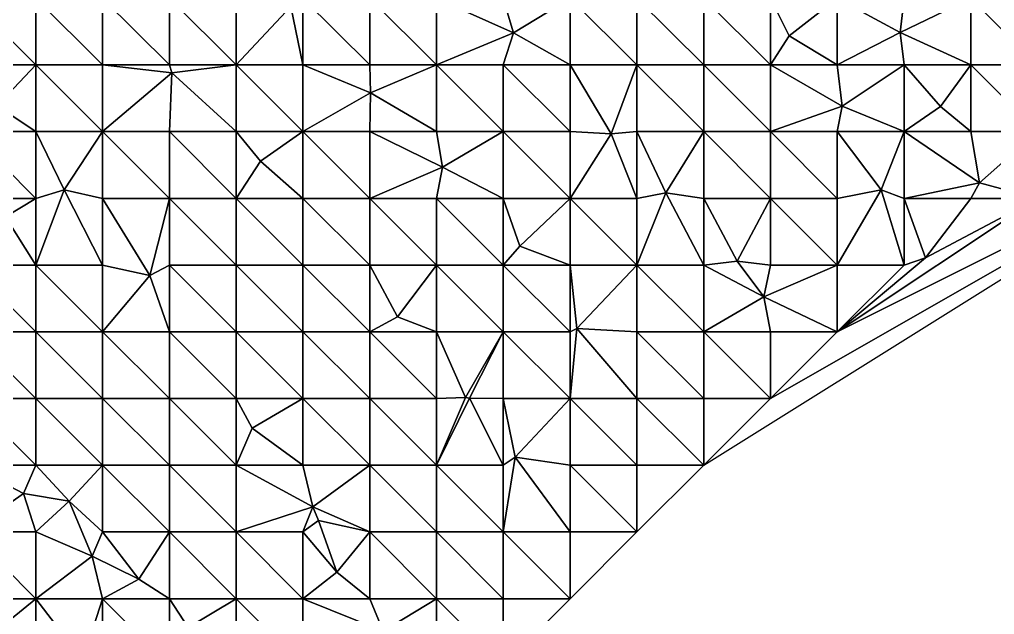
# Model space of a CAD drawing. Header units: metres. Extents: x 437165 to 437677, y 9614568 to 9615020.
# Drawn here: x 437452.9 to 437598.9, y 9614725.6 to 9614814.8 of the extents above; entities that cross this region are included whole.
import ezdxf

# ---------------------------------------------------------------- set-up
doc = ezdxf.new("R2010")
doc.units = ezdxf.units.M
doc.layers.add('Superfície', color=151, linetype='Continuous')

msp = doc.modelspace()

# ---------------------------------------------------------------- linework, layer by layer
at = {"layer": 'Superfície', "color": 90, "linetype": 'Continuous', "lineweight": -3}
for points in [[(437445.315, 9614808.014, 121.568), (437455.315, 9614808.014, 121.975), (437445.315, 9614818.014, 120.324)], [(437455.315, 9614808.014, 121.975), (437455.315, 9614818.014, 120.739), (437445.315, 9614818.014, 120.324)], [(437455.315, 9614808.014, 121.975), (437465.315, 9614808.014, 122.318), (437455.315, 9614818.014, 120.739)], [(437465.315, 9614808.014, 122.318), (437465.315, 9614818.014, 121.101), (437455.315, 9614818.014, 120.739)], [(437465.315, 9614808.014, 122.318), (437475.315, 9614808.014, 122.629), (437465.315, 9614818.014, 121.101)], [(437475.315, 9614808.014, 122.629), (437475.315, 9614818.014, 121.461), (437465.315, 9614818.014, 121.101)], [(437475.315, 9614808.014, 122.629), (437485.315, 9614808.014, 123.096), (437475.315, 9614818.014, 121.461)], [(437485.315, 9614808.014, 123.096), (437485.315, 9614818.014, 121.84), (437475.315, 9614818.014, 121.461)], [(437485.315, 9614808.014, 123.096), (437493.496, 9614816.763, 122.304), (437485.315, 9614818.014, 121.84)], [(437495.315, 9614808.014, 123.484), (437495.315, 9614818.014, 122.224), (437493.496, 9614816.763, 122.304)], [(437495.315, 9614808.014, 123.484), (437505.315, 9614808.014, 123.785), (437495.315, 9614818.014, 122.224)], [(437505.315, 9614808.014, 123.785), (437505.315, 9614818.014, 122.577), (437495.315, 9614818.014, 122.224)], [(437505.315, 9614808.014, 123.785), (437515.315, 9614808.014, 124.177), (437505.315, 9614818.014, 122.577)], [(437515.315, 9614808.014, 124.177), (437515.315, 9614818.014, 122.981), (437505.315, 9614818.014, 122.577)], [(437515.315, 9614808.014, 124.177), (437526.816, 9614812.801, 124.175), (437515.315, 9614818.014, 122.981)], [(437515.315, 9614818.014, 122.981), (437526.816, 9614812.801, 124.175), (437525.315, 9614818.014, 123.406)], [(437525.315, 9614818.014, 123.406), (437526.816, 9614812.801, 124.175), (437535.315, 9614818.014, 123.601)], [(437535.315, 9614808.014, 124.782), (437535.315, 9614818.014, 123.601), (437526.816, 9614812.801, 124.175)], [(437535.315, 9614808.014, 124.782), (437545.315, 9614808.014, 124.821), (437535.315, 9614818.014, 123.601)], [(437545.315, 9614808.014, 124.821), (437545.315, 9614818.014, 123.677), (437535.315, 9614818.014, 123.601)], [(437545.315, 9614808.014, 124.821), (437555.315, 9614808.014, 124.824), (437545.315, 9614818.014, 123.677)], [(437555.315, 9614808.014, 124.824), (437555.315, 9614818.014, 123.667), (437545.315, 9614818.014, 123.677)], [(437555.315, 9614808.014, 124.824), (437565.315, 9614808.014, 124.748), (437555.315, 9614818.014, 123.667)], [(437565.315, 9614808.014, 124.748), (437565.315, 9614818.014, 123.575), (437555.315, 9614818.014, 123.667)], [(437565.315, 9614808.014, 124.748), (437568.111, 9614812.382, 124.117), (437565.315, 9614818.014, 123.575)], [(437575.315, 9614808.014, 124.728), (437575.315, 9614818.014, 123.502), (437568.111, 9614812.382, 124.117)], [(437575.315, 9614808.014, 124.728), (437584.718, 9614812.861, 124.106), (437575.315, 9614818.014, 123.502)], [(437595.315, 9614808.014, 125.21), (437595.315, 9614818.014, 123.93), (437584.718, 9614812.861, 124.106)], [(437595.315, 9614808.014, 125.21), (437605.315, 9614808.014, 125.439), (437595.315, 9614818.014, 123.93)], [(437605.315, 9614808.014, 125.439), (437605.315, 9614818.014, 124.174), (437595.315, 9614818.014, 123.93)], [(437485.315, 9614808.014, 123.096), (437495.315, 9614808.014, 123.484), (437493.496, 9614816.763, 122.304)], [(437565.315, 9614808.014, 124.748), (437575.315, 9614808.014, 124.728), (437568.111, 9614812.382, 124.117)], [(437575.315, 9614808.014, 124.728), (437585.315, 9614808.014, 124.875), (437584.718, 9614812.861, 124.106)], [(437585.315, 9614808.014, 124.875), (437595.315, 9614808.014, 125.21), (437584.718, 9614812.861, 124.106)], [(437445.315, 9614808.014, 121.568), (437449.456, 9614801.889, 122.539), (437455.315, 9614808.014, 121.975)], [(437455.315, 9614798.014, 123.264), (437455.315, 9614808.014, 121.975), (437449.456, 9614801.889, 122.539)], [(437455.315, 9614798.014, 123.264), (437465.315, 9614798.014, 123.606), (437455.315, 9614808.014, 121.975)], [(437465.315, 9614798.014, 123.606), (437465.315, 9614808.014, 122.318), (437455.315, 9614808.014, 121.975)], [(437465.315, 9614798.014, 123.606), (437475.687, 9614806.82, 122.781), (437465.315, 9614808.014, 122.318)], [(437465.315, 9614808.014, 122.318), (437475.687, 9614806.82, 122.781), (437475.315, 9614808.014, 122.629)], [(437475.315, 9614808.014, 122.629), (437475.687, 9614806.82, 122.781), (437485.315, 9614808.014, 123.096)], [(437485.315, 9614798.014, 124.48), (437485.315, 9614808.014, 123.096), (437475.687, 9614806.82, 122.781)], [(437485.315, 9614798.014, 124.48), (437495.315, 9614798.014, 124.987), (437485.315, 9614808.014, 123.096)], [(437495.315, 9614798.014, 124.987), (437495.315, 9614808.014, 123.484), (437485.315, 9614808.014, 123.096)], [(437495.315, 9614798.014, 124.987), (437505.403, 9614803.812, 124.29), (437495.315, 9614808.014, 123.484)], [(437495.315, 9614808.014, 123.484), (437505.403, 9614803.812, 124.29), (437505.315, 9614808.014, 123.785)], [(437505.315, 9614808.014, 123.785), (437505.403, 9614803.812, 124.29), (437515.315, 9614808.014, 124.177)], [(437515.315, 9614798.014, 125.221), (437525.315, 9614798.014, 125.623), (437515.315, 9614808.014, 124.177)], [(437525.315, 9614798.014, 125.623), (437525.315, 9614808.014, 124.581), (437515.315, 9614808.014, 124.177)], [(437535.315, 9614798.014, 125.917), (437535.315, 9614808.014, 124.782), (437525.315, 9614808.014, 124.581)], [(437535.315, 9614798.014, 125.917), (437541.483, 9614797.667, 126.042), (437535.315, 9614808.014, 124.782)], [(437535.315, 9614808.014, 124.782), (437541.483, 9614797.667, 126.042), (437545.315, 9614808.014, 124.821)], [(437545.315, 9614798.014, 126.06), (437545.315, 9614808.014, 124.821), (437541.483, 9614797.667, 126.042)], [(437545.315, 9614798.014, 126.06), (437555.315, 9614798.014, 126.149), (437545.315, 9614808.014, 124.821)], [(437555.315, 9614798.014, 126.149), (437555.315, 9614808.014, 124.824), (437545.315, 9614808.014, 124.821)], [(437555.315, 9614798.014, 126.149), (437565.315, 9614798.014, 126.231), (437555.315, 9614808.014, 124.824)], [(437565.315, 9614798.014, 126.231), (437565.315, 9614808.014, 124.748), (437555.315, 9614808.014, 124.824)], [(437565.315, 9614798.014, 126.231), (437576.038, 9614801.85, 125.559), (437565.315, 9614808.014, 124.748)], [(437565.315, 9614808.014, 124.748), (437576.038, 9614801.85, 125.559), (437575.315, 9614808.014, 124.728)], [(437575.315, 9614808.014, 124.728), (437576.038, 9614801.85, 125.559), (437585.315, 9614808.014, 124.875)], [(437585.315, 9614798.014, 126.632), (437585.315, 9614808.014, 124.875), (437576.038, 9614801.85, 125.559)], [(437585.315, 9614798.014, 126.632), (437590.768, 9614801.808, 125.998), (437585.315, 9614808.014, 124.875)], [(437585.315, 9614808.014, 124.875), (437590.768, 9614801.808, 125.998), (437595.315, 9614808.014, 125.21)], [(437595.315, 9614798.014, 126.55), (437595.315, 9614808.014, 125.21), (437590.768, 9614801.808, 125.998)], [(437595.315, 9614798.014, 126.55), (437605.315, 9614798.014, 126.766), (437595.315, 9614808.014, 125.21)], [(437605.315, 9614798.014, 126.766), (437605.315, 9614808.014, 125.439), (437595.315, 9614808.014, 125.21)], [(437465.315, 9614798.014, 123.606), (437475.315, 9614798.014, 124.021), (437475.687, 9614806.82, 122.781)], [(437475.315, 9614798.014, 124.021), (437485.315, 9614798.014, 124.48), (437475.687, 9614806.82, 122.781)], [(437495.315, 9614798.014, 124.987), (437505.315, 9614798.014, 125.312), (437505.403, 9614803.812, 124.29)], [(437505.315, 9614798.014, 125.312), (437515.315, 9614798.014, 125.221), (437505.403, 9614803.812, 124.29)], [(437445.315, 9614798.014, 122.928), (437455.315, 9614798.014, 123.264), (437449.456, 9614801.889, 122.539)], [(437565.315, 9614798.014, 126.231), (437575.315, 9614798.014, 126.339), (437576.038, 9614801.85, 125.559)], [(437585.315, 9614798.014, 126.632), (437595.315, 9614798.014, 126.55), (437590.768, 9614801.808, 125.998)], [(437445.315, 9614788.014, 124.399), (437455.315, 9614788.014, 124.776), (437445.315, 9614798.014, 122.928)], [(437455.315, 9614788.014, 124.776), (437455.315, 9614798.014, 123.264), (437445.315, 9614798.014, 122.928)], [(437455.315, 9614798.014, 123.264), (437459.582, 9614789.301, 124.545), (437465.315, 9614798.014, 123.606)], [(437455.315, 9614788.014, 124.776), (437459.582, 9614789.301, 124.545), (437455.315, 9614798.014, 123.264)], [(437465.315, 9614788.014, 124.994), (437465.315, 9614798.014, 123.606), (437459.582, 9614789.301, 124.545)], [(437475.315, 9614788.014, 125.457), (437475.315, 9614798.014, 124.021), (437465.315, 9614798.014, 123.606)], [(437465.315, 9614788.014, 124.994), (437475.315, 9614788.014, 125.457), (437465.315, 9614798.014, 123.606)], [(437485.315, 9614788.014, 126.164), (437485.315, 9614798.014, 124.48), (437475.315, 9614798.014, 124.021)], [(437475.315, 9614788.014, 125.457), (437485.315, 9614788.014, 126.164), (437475.315, 9614798.014, 124.021)], [(437485.315, 9614798.014, 124.48), (437488.97, 9614793.571, 125.275), (437495.315, 9614798.014, 124.987)], [(437485.315, 9614788.014, 126.164), (437488.97, 9614793.571, 125.275), (437485.315, 9614798.014, 124.48)], [(437505.315, 9614788.014, 127.383), (437505.315, 9614798.014, 125.312), (437495.315, 9614798.014, 124.987)], [(437525.315, 9614788.014, 126.988), (437525.315, 9614798.014, 125.623), (437516.195, 9614792.713, 125.777)], [(437525.315, 9614788.014, 126.988), (437535.315, 9614788.014, 127.367), (437525.315, 9614798.014, 125.623)], [(437535.315, 9614788.014, 127.367), (437535.315, 9614798.014, 125.917), (437525.315, 9614798.014, 125.623)], [(437535.315, 9614788.014, 127.367), (437541.483, 9614797.667, 126.042), (437535.315, 9614798.014, 125.917)], [(437535.315, 9614788.014, 127.367), (437545.315, 9614788.014, 127.603), (437541.483, 9614797.667, 126.042)], [(437545.315, 9614788.014, 127.603), (437545.315, 9614798.014, 126.06), (437541.483, 9614797.667, 126.042)], [(437545.315, 9614798.014, 126.06), (437549.656, 9614788.848, 127.474), (437555.315, 9614798.014, 126.149)], [(437545.315, 9614788.014, 127.603), (437549.656, 9614788.848, 127.474), (437545.315, 9614798.014, 126.06)], [(437555.315, 9614788.014, 127.698), (437555.315, 9614798.014, 126.149), (437549.656, 9614788.848, 127.474)], [(437565.315, 9614788.014, 127.949), (437565.315, 9614798.014, 126.231), (437555.315, 9614798.014, 126.149)], [(437555.315, 9614788.014, 127.698), (437565.315, 9614788.014, 127.949), (437555.315, 9614798.014, 126.149)], [(437575.315, 9614788.014, 128.384), (437575.315, 9614798.014, 126.339), (437565.315, 9614798.014, 126.231)], [(437565.315, 9614788.014, 127.949), (437575.315, 9614788.014, 128.384), (437565.315, 9614798.014, 126.231)], [(437585.315, 9614788.014, 128.664), (437585.315, 9614798.014, 126.632), (437581.878, 9614789.278, 128.468)], [(437585.315, 9614798.014, 126.632), (437596.625, 9614790.32, 127.534), (437595.315, 9614798.014, 126.55)], [(437595.315, 9614798.014, 126.55), (437596.625, 9614790.32, 127.534), (437605.315, 9614798.014, 126.766)], [(437455.315, 9614778.014, 126.36), (437459.582, 9614789.301, 124.545), (437455.315, 9614788.014, 124.776)], [(437455.315, 9614778.014, 126.36), (437465.315, 9614778.014, 126.563), (437459.582, 9614789.301, 124.545)], [(437465.315, 9614778.014, 126.563), (437465.315, 9614788.014, 124.994), (437459.582, 9614789.301, 124.545)], [(437545.315, 9614778.014, 129.536), (437549.656, 9614788.848, 127.474), (437545.315, 9614788.014, 127.603)], [(437545.315, 9614778.014, 129.536), (437555.315, 9614778.014, 129.628), (437549.656, 9614788.848, 127.474)], [(437555.315, 9614778.014, 129.628), (437555.315, 9614788.014, 127.698), (437549.656, 9614788.848, 127.474)], [(437455.315, 9614778.014, 126.36), (437455.315, 9614788.014, 124.776), (437450.75, 9614785.257, 125.248)], [(437465.315, 9614778.014, 126.563), (437472.37, 9614776.458, 126.976), (437465.315, 9614788.014, 124.994)], [(437465.315, 9614788.014, 124.994), (437472.37, 9614776.458, 126.976), (437475.315, 9614788.014, 125.457)], [(437475.315, 9614778.014, 126.986), (437475.315, 9614788.014, 125.457), (437472.37, 9614776.458, 126.976)], [(437475.315, 9614778.014, 126.986), (437485.315, 9614778.014, 127.913), (437475.315, 9614788.014, 125.457)], [(437485.315, 9614778.014, 127.913), (437485.315, 9614788.014, 126.164), (437475.315, 9614788.014, 125.457)], [(437485.315, 9614778.014, 127.913), (437495.315, 9614778.014, 128.883), (437485.315, 9614788.014, 126.164)], [(437495.315, 9614778.014, 128.883), (437495.315, 9614788.014, 127.37), (437485.315, 9614788.014, 126.164)], [(437505.315, 9614778.014, 128.957), (437505.315, 9614788.014, 127.383), (437505.315, 9614778.014, 128.957)], [(437505.315, 9614778.014, 128.957), (437515.315, 9614778.014, 128.508), (437505.315, 9614788.014, 127.383)], [(437515.315, 9614778.014, 128.508), (437515.315, 9614788.014, 126.779), (437505.315, 9614788.014, 127.383)], [(437515.315, 9614778.014, 128.508), (437525.315, 9614778.014, 128.719), (437515.315, 9614788.014, 126.779)], [(437525.315, 9614778.014, 128.719), (437525.315, 9614788.014, 126.988), (437515.315, 9614788.014, 126.779)], [(437525.315, 9614778.014, 128.719), (437527.772, 9614780.851, 128.304), (437525.315, 9614788.014, 126.988)], [(437525.315, 9614788.014, 126.988), (437527.772, 9614780.851, 128.304), (437535.315, 9614788.014, 127.367)], [(437535.315, 9614778.014, 129.292), (437535.315, 9614788.014, 127.367), (437527.772, 9614780.851, 128.304)], [(437535.315, 9614778.014, 129.292), (437545.315, 9614778.014, 129.536), (437535.315, 9614788.014, 127.367)], [(437545.315, 9614778.014, 129.536), (437545.315, 9614788.014, 127.603), (437535.315, 9614788.014, 127.367)], [(437555.315, 9614778.014, 129.628), (437560.33, 9614778.62, 129.35), (437555.315, 9614788.014, 127.698)], [(437555.315, 9614788.014, 127.698), (437560.33, 9614778.62, 129.35), (437565.315, 9614788.014, 127.949)], [(437445.315, 9614778.014, 126.008), (437455.315, 9614778.014, 126.36), (437450.75, 9614785.257, 125.248)], [(437525.315, 9614778.014, 128.719), (437535.315, 9614778.014, 129.292), (437527.772, 9614780.851, 128.304)], [(437445.315, 9614768.014, 127.631), (437455.315, 9614768.014, 127.902), (437445.315, 9614778.014, 126.008)], [(437455.315, 9614768.014, 127.902), (437455.315, 9614778.014, 126.36), (437445.315, 9614778.014, 126.008)], [(437455.315, 9614768.014, 127.902), (437465.315, 9614768.014, 128.168), (437455.315, 9614778.014, 126.36)], [(437465.315, 9614768.014, 128.168), (437465.315, 9614778.014, 126.563), (437455.315, 9614778.014, 126.36)], [(437465.315, 9614768.014, 128.168), (437472.37, 9614776.458, 126.976), (437465.315, 9614778.014, 126.563)], [(437475.315, 9614768.014, 128.431), (437475.315, 9614778.014, 126.986), (437472.37, 9614776.458, 126.976)], [(437475.315, 9614768.014, 128.431), (437485.315, 9614768.014, 129.053), (437475.315, 9614778.014, 126.986)], [(437485.315, 9614768.014, 129.053), (437485.315, 9614778.014, 127.913), (437475.315, 9614778.014, 126.986)], [(437485.315, 9614768.014, 129.053), (437495.315, 9614768.014, 129.653), (437485.315, 9614778.014, 127.913)], [(437495.315, 9614768.014, 129.653), (437495.315, 9614778.014, 128.883), (437485.315, 9614778.014, 127.913)], [(437505.315, 9614778.014, 128.957), (437509.454, 9614770.256, 129.618), (437515.315, 9614778.014, 128.508)], [(437515.315, 9614768.014, 129.891), (437515.315, 9614778.014, 128.508), (437509.454, 9614770.256, 129.618)], [(437515.315, 9614768.014, 129.891), (437525.315, 9614768.014, 130.255), (437515.315, 9614778.014, 128.508)], [(437525.315, 9614768.014, 130.255), (437525.315, 9614778.014, 128.719), (437515.315, 9614778.014, 128.508)], [(437525.315, 9614768.014, 130.255), (437535.315, 9614768.014, 131.401), (437525.315, 9614778.014, 128.719)], [(437545.315, 9614768.014, 131.557), (437545.315, 9614778.014, 129.536), (437536.339, 9614768.525, 131.459)], [(437545.315, 9614768.014, 131.557), (437555.315, 9614768.014, 131.892), (437545.315, 9614778.014, 129.536)], [(437465.315, 9614768.014, 128.168), (437475.315, 9614768.014, 128.431), (437472.37, 9614776.458, 126.976)], [(437505.315, 9614768.014, 129.859), (437515.315, 9614768.014, 129.891), (437509.454, 9614770.256, 129.618)], [(437445.315, 9614758.014, 129.042), (437455.315, 9614758.014, 129.475), (437445.315, 9614768.014, 127.631)], [(437455.315, 9614758.014, 129.475), (437455.315, 9614768.014, 127.902), (437445.315, 9614768.014, 127.631)], [(437455.315, 9614758.014, 129.475), (437465.315, 9614758.014, 129.789), (437455.315, 9614768.014, 127.902)], [(437465.315, 9614758.014, 129.789), (437465.315, 9614768.014, 128.168), (437455.315, 9614768.014, 127.902)], [(437465.315, 9614758.014, 129.789), (437475.315, 9614758.014, 130.002), (437465.315, 9614768.014, 128.168)], [(437475.315, 9614758.014, 130.002), (437475.315, 9614768.014, 128.431), (437465.315, 9614768.014, 128.168)], [(437475.315, 9614758.014, 130.002), (437485.315, 9614758.014, 130.202), (437475.315, 9614768.014, 128.431)], [(437485.315, 9614758.014, 130.202), (437485.315, 9614768.014, 129.053), (437475.315, 9614768.014, 128.431)], [(437485.315, 9614758.014, 130.202), (437495.315, 9614758.014, 130.673), (437485.315, 9614768.014, 129.053)], [(437495.315, 9614758.014, 130.673), (437495.315, 9614768.014, 129.653), (437485.315, 9614768.014, 129.053)], [(437505.315, 9614758.014, 130.95), (437505.315, 9614768.014, 129.859), (437495.315, 9614768.014, 129.653)], [(437505.315, 9614758.014, 130.95), (437515.315, 9614758.014, 131.207), (437505.315, 9614768.014, 129.859)], [(437515.315, 9614758.014, 131.207), (437515.315, 9614768.014, 129.891), (437505.315, 9614768.014, 129.859)], [(437515.315, 9614758.014, 131.207), (437519.643, 9614758.156, 131.166), (437515.315, 9614768.014, 129.891)], [(437515.315, 9614768.014, 129.891), (437519.643, 9614758.156, 131.166), (437525.315, 9614768.014, 130.255)], [(437525.315, 9614758.014, 131.649), (437535.315, 9614758.014, 132.771), (437525.315, 9614768.014, 130.255)], [(437535.315, 9614758.014, 132.771), (437535.315, 9614768.014, 131.401), (437525.315, 9614768.014, 130.255)], [(437535.315, 9614758.014, 132.771), (437536.339, 9614768.525, 131.459), (437535.315, 9614768.014, 131.401)], [(437535.315, 9614758.014, 132.771), (437545.315, 9614758.014, 133.652), (437536.339, 9614768.525, 131.459)], [(437545.315, 9614758.014, 133.652), (437545.315, 9614768.014, 131.557), (437536.339, 9614768.525, 131.459)], [(437445.315, 9614748.014, 130.521), (437455.315, 9614748.014, 131.113), (437445.315, 9614758.014, 129.042)], [(437455.315, 9614748.014, 131.113), (437455.315, 9614758.014, 129.475), (437445.315, 9614758.014, 129.042)], [(437455.315, 9614748.014, 131.113), (437465.315, 9614748.014, 131.551), (437455.315, 9614758.014, 129.475)], [(437465.315, 9614748.014, 131.551), (437465.315, 9614758.014, 129.789), (437455.315, 9614758.014, 129.475)], [(437465.315, 9614748.014, 131.551), (437475.315, 9614748.014, 131.816), (437465.315, 9614758.014, 129.789)], [(437475.315, 9614748.014, 131.816), (437475.315, 9614758.014, 130.002), (437465.315, 9614758.014, 129.789)], [(437475.315, 9614748.014, 131.816), (437485.315, 9614748.014, 131.915), (437475.315, 9614758.014, 130.002)], [(437485.315, 9614748.014, 131.915), (437485.315, 9614758.014, 130.202), (437475.315, 9614758.014, 130.002)], [(437485.315, 9614748.014, 131.915), (437487.691, 9614753.577, 130.824), (437485.315, 9614758.014, 130.202)], [(437485.315, 9614758.014, 130.202), (437487.691, 9614753.577, 130.824), (437495.315, 9614758.014, 130.673)], [(437495.315, 9614748.014, 131.996), (437495.315, 9614758.014, 130.673), (437487.691, 9614753.577, 130.824)], [(437495.315, 9614748.014, 131.996), (437505.315, 9614748.014, 132.776), (437495.315, 9614758.014, 130.673)], [(437505.315, 9614748.014, 132.776), (437505.315, 9614758.014, 130.95), (437495.315, 9614758.014, 130.673)], [(437505.315, 9614748.014, 132.776), (437515.315, 9614748.014, 133.45), (437505.315, 9614758.014, 130.95)], [(437485.315, 9614748.014, 131.915), (437495.315, 9614748.014, 131.996), (437487.691, 9614753.577, 130.824)], [(437445.315, 9614748.014, 130.521), (437453.472, 9614743.757, 131.586), (437455.315, 9614748.014, 131.113)], [(437455.315, 9614748.014, 131.113), (437453.472, 9614743.757, 131.586), (437460.308, 9614742.65, 132.404)], [(437455.315, 9614748.014, 131.113), (437460.308, 9614742.65, 132.404), (437465.315, 9614748.014, 131.551)], [(437465.315, 9614738.014, 133.591), (437465.315, 9614748.014, 131.551), (437460.308, 9614742.65, 132.404)], [(437465.315, 9614738.014, 133.591), (437475.315, 9614738.014, 134.042), (437465.315, 9614748.014, 131.551)], [(437485.315, 9614748.014, 131.915), (437496.815, 9614741.766, 133.003), (437495.315, 9614748.014, 131.996)], [(437495.315, 9614748.014, 131.996), (437496.815, 9614741.766, 133.003), (437505.315, 9614748.014, 132.776)], [(437455.315, 9614738.014, 132.916), (437463.763, 9614734.386, 134.119), (437460.308, 9614742.65, 132.404)], [(437465.315, 9614738.014, 133.591), (437460.308, 9614742.65, 132.404), (437463.763, 9614734.386, 134.119)], [(437445.315, 9614728.014, 133.739), (437455.315, 9614728.014, 134.947), (437445.315, 9614738.014, 132.908)], [(437455.315, 9614728.014, 134.947), (437455.315, 9614738.014, 132.916), (437445.315, 9614738.014, 132.908)], [(437445.315, 9614728.014, 133.739), (437447.697, 9614721.778, 134.518), (437455.315, 9614728.014, 134.947)]]:
    msp.add_3dface(points, dxfattribs=at)
at = {"layer": 'Superfície', "color": 70, "linetype": 'Continuous', "lineweight": -3}
for points in [[(437565.315, 9614818.014, 123.575), (437568.111, 9614812.382, 124.117), (437575.315, 9614818.014, 123.502)], [(437575.315, 9614818.014, 123.502), (437584.718, 9614812.861, 124.106), (437585.315, 9614818.014, 123.591)], [(437585.315, 9614818.014, 123.591), (437584.718, 9614812.861, 124.106), (437595.315, 9614818.014, 123.93)], [(437515.315, 9614808.014, 124.177), (437525.315, 9614808.014, 124.581), (437526.816, 9614812.801, 124.175)], [(437525.315, 9614808.014, 124.581), (437535.315, 9614808.014, 124.782), (437526.816, 9614812.801, 124.175)], [(437515.315, 9614798.014, 125.221), (437515.315, 9614808.014, 124.177), (437505.403, 9614803.812, 124.29)], [(437525.315, 9614798.014, 125.623), (437535.315, 9614798.014, 125.917), (437525.315, 9614808.014, 124.581)], [(437505.315, 9614798.014, 125.312), (437516.195, 9614792.713, 125.777), (437515.315, 9614798.014, 125.221)], [(437515.315, 9614798.014, 125.221), (437516.195, 9614792.713, 125.777), (437525.315, 9614798.014, 125.623)], [(437495.315, 9614768.014, 129.653), (437505.315, 9614768.014, 129.859), (437495.315, 9614778.014, 128.883)], [(437505.315, 9614768.014, 129.859), (437505.315, 9614778.014, 128.957), (437495.315, 9614778.014, 128.883)], [(437505.315, 9614768.014, 129.859), (437509.454, 9614770.256, 129.618), (437505.315, 9614778.014, 128.957)], [(437495.315, 9614758.014, 130.673), (437505.315, 9614758.014, 130.95), (437495.315, 9614768.014, 129.653)]]:
    msp.add_3dface(points, dxfattribs=at)
at = {"layer": 'Superfície', "color": 110, "linetype": 'Continuous', "lineweight": -3}
for points in [[(437575.315, 9614798.014, 126.339), (437585.315, 9614798.014, 126.632), (437576.038, 9614801.85, 125.559)], [(437495.315, 9614788.014, 127.37), (437495.315, 9614798.014, 124.987), (437488.97, 9614793.571, 125.275)], [(437495.315, 9614788.014, 127.37), (437505.315, 9614788.014, 127.383), (437495.315, 9614798.014, 124.987)], [(437505.315, 9614788.014, 127.383), (437516.195, 9614792.713, 125.777), (437505.315, 9614798.014, 125.312)], [(437555.315, 9614748.014, 137.342), (437635.315, 9614798.014, 128.192), (437565.315, 9614758.014, 135.199)], [(437565.315, 9614758.014, 135.199), (437635.315, 9614798.014, 128.192), (437575.315, 9614768.014, 133.067)], [(437575.315, 9614798.014, 126.339), (437581.878, 9614789.278, 128.468), (437585.315, 9614798.014, 126.632)], [(437575.315, 9614788.014, 128.384), (437581.878, 9614789.278, 128.468), (437575.315, 9614798.014, 126.339)], [(437575.315, 9614768.014, 133.067), (437635.315, 9614798.014, 128.192), (437605.315, 9614788.014, 129.15)], [(437585.315, 9614788.014, 128.664), (437596.625, 9614790.32, 127.534), (437585.315, 9614798.014, 126.632)], [(437605.315, 9614788.014, 129.15), (437605.315, 9614798.014, 126.766), (437596.625, 9614790.32, 127.534)], [(437485.315, 9614788.014, 126.164), (437495.315, 9614788.014, 127.37), (437488.97, 9614793.571, 125.275)], [(437505.315, 9614788.014, 127.383), (437515.315, 9614788.014, 126.779), (437516.195, 9614792.713, 125.777)], [(437515.315, 9614788.014, 126.779), (437525.315, 9614788.014, 126.988), (437516.195, 9614792.713, 125.777)], [(437585.315, 9614788.014, 128.664), (437595.315, 9614788.014, 128.247), (437596.625, 9614790.32, 127.534)], [(437575.315, 9614778.014, 130.58), (437581.878, 9614789.278, 128.468), (437575.315, 9614788.014, 128.384)], [(437575.315, 9614778.014, 130.58), (437585.315, 9614778.014, 130.949), (437581.878, 9614789.278, 128.468)], [(437585.315, 9614778.014, 130.949), (437585.315, 9614788.014, 128.664), (437581.878, 9614789.278, 128.468)], [(437445.315, 9614788.014, 124.399), (437450.75, 9614785.257, 125.248), (437455.315, 9614788.014, 124.776)], [(437565.315, 9614778.014, 130.005), (437565.315, 9614788.014, 127.949), (437560.33, 9614778.62, 129.35)], [(437565.315, 9614778.014, 130.005), (437575.315, 9614778.014, 130.58), (437565.315, 9614788.014, 127.949)], [(437575.315, 9614778.014, 130.58), (437575.315, 9614788.014, 128.384), (437565.315, 9614788.014, 127.949)], [(437575.315, 9614768.014, 133.067), (437605.315, 9614788.014, 129.15), (437588.51, 9614779.124, 130.796)], [(437585.315, 9614778.014, 130.949), (437588.51, 9614779.124, 130.796), (437585.315, 9614788.014, 128.664)], [(437585.315, 9614788.014, 128.664), (437588.51, 9614779.124, 130.796), (437595.315, 9614788.014, 128.247)], [(437535.315, 9614768.014, 131.401), (437535.315, 9614778.014, 129.292), (437525.315, 9614778.014, 128.719)], [(437535.315, 9614768.014, 131.401), (437536.339, 9614768.525, 131.459), (437535.315, 9614778.014, 129.292)], [(437535.315, 9614778.014, 129.292), (437536.339, 9614768.525, 131.459), (437545.315, 9614778.014, 129.536)], [(437555.315, 9614768.014, 131.892), (437555.315, 9614778.014, 129.628), (437545.315, 9614778.014, 129.536)], [(437555.315, 9614768.014, 131.892), (437564.346, 9614773.258, 131.259), (437555.315, 9614778.014, 129.628)], [(437565.315, 9614778.014, 130.005), (437560.33, 9614778.62, 129.35), (437564.346, 9614773.258, 131.259)], [(437565.315, 9614778.014, 130.005), (437564.346, 9614773.258, 131.259), (437575.315, 9614778.014, 130.58)], [(437575.315, 9614768.014, 133.067), (437575.315, 9614778.014, 130.58), (437564.346, 9614773.258, 131.259)], [(437575.315, 9614768.014, 133.067), (437588.51, 9614779.124, 130.796), (437585.315, 9614778.014, 130.949)], [(437575.315, 9614768.014, 133.067), (437585.315, 9614778.014, 130.949), (437575.315, 9614778.014, 130.58)], [(437555.315, 9614768.014, 131.892), (437565.315, 9614768.014, 132.476), (437564.346, 9614773.258, 131.259)], [(437565.315, 9614768.014, 132.476), (437575.315, 9614768.014, 133.067), (437564.346, 9614773.258, 131.259)], [(437525.315, 9614758.014, 131.649), (437525.315, 9614768.014, 130.255), (437520.246, 9614758.064, 130.714)], [(437545.315, 9614758.014, 133.652), (437555.315, 9614758.014, 134.463), (437545.315, 9614768.014, 131.557)], [(437555.315, 9614758.014, 134.463), (437555.315, 9614768.014, 131.892), (437545.315, 9614768.014, 131.557)], [(437555.315, 9614758.014, 134.463), (437565.315, 9614758.014, 135.199), (437555.315, 9614768.014, 131.892)], [(437565.315, 9614758.014, 135.199), (437565.315, 9614768.014, 132.476), (437555.315, 9614768.014, 131.892)], [(437565.315, 9614758.014, 135.199), (437575.315, 9614768.014, 133.067), (437565.315, 9614768.014, 132.476)], [(437515.315, 9614748.014, 133.45), (437515.315, 9614758.014, 131.207), (437505.315, 9614758.014, 130.95)], [(437515.315, 9614748.014, 133.45), (437519.643, 9614758.156, 131.166), (437515.315, 9614758.014, 131.207)], [(437515.315, 9614748.014, 133.45), (437525.315, 9614748.014, 134.084), (437520.246, 9614758.064, 130.714)], [(437525.315, 9614748.014, 134.084), (437525.315, 9614758.014, 131.649), (437520.246, 9614758.064, 130.714)], [(437525.315, 9614748.014, 134.084), (437527.065, 9614749.224, 133.807), (437525.315, 9614758.014, 131.649)], [(437525.315, 9614758.014, 131.649), (437527.065, 9614749.224, 133.807), (437535.315, 9614758.014, 132.771)], [(437535.315, 9614748.014, 135.468), (437545.315, 9614748.014, 136.492), (437535.315, 9614758.014, 132.771)], [(437545.315, 9614748.014, 136.492), (437545.315, 9614758.014, 133.652), (437535.315, 9614758.014, 132.771)], [(437545.315, 9614748.014, 136.492), (437555.315, 9614748.014, 137.342), (437545.315, 9614758.014, 133.652)], [(437555.315, 9614748.014, 137.342), (437555.315, 9614758.014, 134.463), (437545.315, 9614758.014, 133.652)], [(437555.315, 9614748.014, 137.342), (437565.315, 9614758.014, 135.199), (437555.315, 9614758.014, 134.463)], [(437445.315, 9614738.014, 132.908), (437453.472, 9614743.757, 131.586), (437445.315, 9614748.014, 130.521)], [(437475.315, 9614738.014, 134.042), (437475.315, 9614748.014, 131.816), (437465.315, 9614748.014, 131.551)], [(437475.315, 9614738.014, 134.042), (437485.315, 9614738.014, 134.4), (437475.315, 9614748.014, 131.816)], [(437485.315, 9614738.014, 134.4), (437485.315, 9614748.014, 131.915), (437475.315, 9614748.014, 131.816)], [(437485.315, 9614738.014, 134.4), (437496.815, 9614741.766, 133.003), (437485.315, 9614748.014, 131.915)], [(437505.315, 9614738.014, 135.562), (437515.315, 9614738.014, 136.495), (437505.315, 9614748.014, 132.776)], [(437445.315, 9614738.014, 132.908), (437455.315, 9614738.014, 132.916), (437453.472, 9614743.757, 131.586)], [(437455.315, 9614738.014, 132.916), (437460.308, 9614742.65, 132.404), (437453.472, 9614743.757, 131.586)], [(437495.315, 9614738.014, 134.657), (437500.391, 9614731.981, 136.816), (437497.656, 9614739.718, 134.673)], [(437505.315, 9614738.014, 135.562), (437497.656, 9614739.718, 134.673), (437500.391, 9614731.981, 136.816)], [(437455.315, 9614728.014, 134.947), (437463.763, 9614734.386, 134.119), (437455.315, 9614738.014, 132.916)], [(437465.315, 9614738.014, 133.591), (437463.763, 9614734.386, 134.119), (437470.715, 9614730.93, 135.585)], [(437465.315, 9614738.014, 133.591), (437470.715, 9614730.93, 135.585), (437475.315, 9614738.014, 134.042)], [(437475.315, 9614728.014, 136.744), (437475.315, 9614738.014, 134.042), (437470.715, 9614730.93, 135.585)], [(437475.315, 9614728.014, 136.744), (437485.315, 9614728.014, 137.236), (437475.315, 9614738.014, 134.042)], [(437485.315, 9614728.014, 137.236), (437485.315, 9614738.014, 134.4), (437475.315, 9614738.014, 134.042)], [(437485.315, 9614728.014, 137.236), (437495.315, 9614728.014, 137.786), (437485.315, 9614738.014, 134.4)], [(437465.315, 9614718.014, 139.477), (437475.315, 9614718.014, 139.335), (437465.315, 9614728.014, 136.443)], [(437475.315, 9614718.014, 139.335), (437475.315, 9614728.014, 136.744), (437465.315, 9614728.014, 136.443)], [(437475.315, 9614718.014, 139.335), (437478.132, 9614723.678, 138.269), (437475.315, 9614728.014, 136.744)], [(437485.315, 9614718.014, 139.998), (437485.315, 9614728.014, 137.236), (437478.132, 9614723.678, 138.269)], [(437485.315, 9614718.014, 139.998), (437495.315, 9614718.014, 140.679), (437485.315, 9614728.014, 137.236)], [(437495.315, 9614718.014, 140.679), (437495.315, 9614728.014, 137.786), (437485.315, 9614728.014, 137.236)]]:
    msp.add_3dface(points, dxfattribs=at)
at = {"layer": 'Superfície', "color": 141, "linetype": 'Continuous', "lineweight": -3}
for points in [[(437595.315, 9614788.014, 128.247), (437605.315, 9614788.014, 129.15), (437596.625, 9614790.32, 127.534)], [(437495.315, 9614778.014, 128.883), (437505.315, 9614778.014, 128.957), (437495.315, 9614788.014, 127.37)], [(437495.315, 9614788.014, 127.37), (437505.315, 9614778.014, 128.957), (437505.315, 9614788.014, 127.383)], [(437595.315, 9614788.014, 128.247), (437588.51, 9614779.124, 130.796), (437605.315, 9614788.014, 129.15)], [(437555.315, 9614778.014, 129.628), (437564.346, 9614773.258, 131.259), (437560.33, 9614778.62, 129.35)], [(437535.315, 9614748.014, 135.468), (437535.315, 9614758.014, 132.771), (437527.065, 9614749.224, 133.807)], [(437525.315, 9614738.014, 137.45), (437527.065, 9614749.224, 133.807), (437525.315, 9614748.014, 134.084)], [(437525.315, 9614738.014, 137.45), (437535.315, 9614738.014, 138.546), (437527.065, 9614749.224, 133.807)], [(437535.315, 9614738.014, 138.546), (437535.315, 9614748.014, 135.468), (437527.065, 9614749.224, 133.807)], [(437505.315, 9614738.014, 135.562), (437505.315, 9614748.014, 132.776), (437496.815, 9614741.766, 133.003)], [(437515.315, 9614738.014, 136.495), (437515.315, 9614748.014, 133.45), (437505.315, 9614748.014, 132.776)], [(437515.315, 9614738.014, 136.495), (437525.315, 9614738.014, 137.45), (437515.315, 9614748.014, 133.45)], [(437525.315, 9614738.014, 137.45), (437525.315, 9614748.014, 134.084), (437515.315, 9614748.014, 133.45)], [(437535.315, 9614738.014, 138.546), (437545.315, 9614738.014, 139.49), (437535.315, 9614748.014, 135.468)], [(437545.315, 9614738.014, 139.49), (437545.315, 9614748.014, 136.492), (437535.315, 9614748.014, 135.468)], [(437545.315, 9614738.014, 139.49), (437555.315, 9614748.014, 137.342), (437545.315, 9614748.014, 136.492)], [(437495.315, 9614728.014, 137.786), (437495.315, 9614738.014, 134.657), (437485.315, 9614738.014, 134.4)], [(437495.315, 9614728.014, 137.786), (437500.391, 9614731.981, 136.816), (437495.315, 9614738.014, 134.657)], [(437505.315, 9614728.014, 138.77), (437505.315, 9614738.014, 135.562), (437500.391, 9614731.981, 136.816)], [(437505.315, 9614728.014, 138.77), (437515.315, 9614728.014, 139.637), (437505.315, 9614738.014, 135.562)], [(437515.315, 9614728.014, 139.637), (437515.315, 9614738.014, 136.495), (437505.315, 9614738.014, 135.562)], [(437515.315, 9614728.014, 139.637), (437525.315, 9614728.014, 140.666), (437515.315, 9614738.014, 136.495)], [(437525.315, 9614728.014, 140.666), (437525.315, 9614738.014, 137.45), (437515.315, 9614738.014, 136.495)], [(437525.315, 9614728.014, 140.666), (437535.315, 9614728.014, 141.644), (437525.315, 9614738.014, 137.45)], [(437535.315, 9614728.014, 141.644), (437535.315, 9614738.014, 138.546), (437525.315, 9614738.014, 137.45)], [(437535.315, 9614728.014, 141.644), (437545.315, 9614738.014, 139.49), (437535.315, 9614738.014, 138.546)], [(437455.315, 9614728.014, 134.947), (437465.315, 9614728.014, 136.443), (437463.763, 9614734.386, 134.119)], [(437465.315, 9614728.014, 136.443), (437470.715, 9614730.93, 135.585), (437463.763, 9614734.386, 134.119)], [(437495.315, 9614728.014, 137.786), (437505.315, 9614728.014, 138.77), (437500.391, 9614731.981, 136.816)], [(437465.315, 9614728.014, 136.443), (437475.315, 9614728.014, 136.744), (437470.715, 9614730.93, 135.585)], [(437455.315, 9614718.014, 137.513), (437455.315, 9614728.014, 134.947), (437447.697, 9614721.778, 134.518)], [(437465.315, 9614718.014, 139.477), (437465.315, 9614728.014, 136.443), (437462.364, 9614718.786, 139.793)], [(437475.315, 9614728.014, 136.744), (437478.132, 9614723.678, 138.269), (437485.315, 9614728.014, 137.236)], [(437495.315, 9614718.014, 140.679), (437507.342, 9614723.168, 140.695), (437495.315, 9614728.014, 137.786)], [(437495.315, 9614728.014, 137.786), (437507.342, 9614723.168, 140.695), (437505.315, 9614728.014, 138.77)], [(437505.315, 9614728.014, 138.77), (437507.342, 9614723.168, 140.695), (437515.315, 9614728.014, 139.637)], [(437515.315, 9614718.014, 142.831), (437515.315, 9614728.014, 139.637), (437507.342, 9614723.168, 140.695)], [(437515.315, 9614718.014, 142.831), (437525.315, 9614718.014, 143.802), (437515.315, 9614728.014, 139.637)], [(437525.315, 9614718.014, 143.802), (437525.315, 9614728.014, 140.666), (437515.315, 9614728.014, 139.637)], [(437525.315, 9614718.014, 143.802), (437535.315, 9614728.014, 141.644), (437525.315, 9614728.014, 140.666)]]:
    msp.add_3dface(points, dxfattribs=at)
at = {"layer": 'Superfície', "color": 30, "linetype": 'Continuous', "lineweight": -3}
for points in [[(437525.315, 9614768.014, 130.255), (437519.643, 9614758.156, 131.166), (437520.246, 9614758.064, 130.714)], [(437515.315, 9614748.014, 133.45), (437520.246, 9614758.064, 130.714), (437519.643, 9614758.156, 131.166)], [(437495.315, 9614738.014, 134.657), (437497.656, 9614739.718, 134.673), (437496.815, 9614741.766, 133.003)]]:
    msp.add_3dface(points, dxfattribs=at)
at = {"layer": 'Superfície', "color": 171, "linetype": 'Continuous', "lineweight": -3}
for points in [[(437485.315, 9614738.014, 134.4), (437495.315, 9614738.014, 134.657), (437496.815, 9614741.766, 133.003)], [(437455.315, 9614718.014, 137.513), (437462.364, 9614718.786, 139.793), (437455.315, 9614728.014, 134.947)], [(437455.315, 9614728.014, 134.947), (437462.364, 9614718.786, 139.793), (437465.315, 9614728.014, 136.443)]]:
    msp.add_3dface(points, dxfattribs=at)
at = {"layer": 'Superfície', "color": 20, "linetype": 'Continuous', "lineweight": -3}
msp.add_3dface([(437505.315, 9614738.014, 135.562), (437496.815, 9614741.766, 133.003), (437497.656, 9614739.718, 134.673)], dxfattribs=at)

doc.saveas('drawing.dxf')
